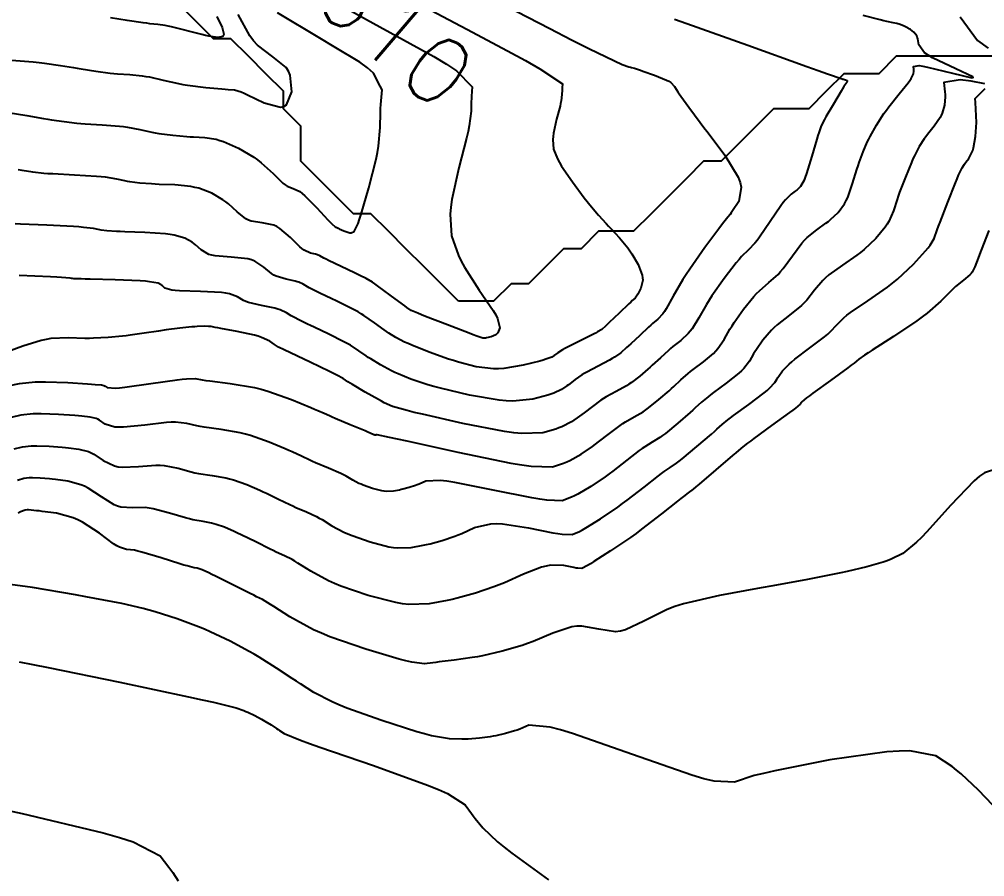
# Model space of a CAD drawing. Header units: metres. Extents: x 837117 to 838477, y 1189012 to 1191015.
# Drawn here: x 837605 to 837660.1, y 1189074.6 to 1189123.6 of the extents above; entities that cross this region are included whole.
import ezdxf

# ---------------------------------------------------------------- set-up
doc = ezdxf.new("R2010")
doc.units = ezdxf.units.M
doc.header["$LTSCALE"] = 0.3
doc.layers.add('COTAS 10', color=1, linetype='Continuous')
doc.layers.add('COTAS INT', color=252, linetype='Continuous')
doc.layers.add('DRENAJE', color=5, linetype='Continuous', lineweight=25)
doc.styles.get("Standard").update_dxf_attribs({"font": 'simplex.shx'})

msp = doc.modelspace()

# ---------------------------------------------------------------- linework, layer by layer
at = {"layer": 'COTAS 10'}
for points, elevation in [([(837620.884, 1189125.76), (837624.817, 1189123.552), (837628.653, 1189121.443), (837629.38, 1189120.995), (837629.962, 1189120.607), (837630.855, 1189119.698), (837630.813, 1189119.169), (837630.805, 1189119.019), (837630.799, 1189118.869), (837630.791, 1189118.318), (837630.685, 1189117.479), (837630.617, 1189117.148), (837630.532, 1189116.774), (837630.087, 1189115.066), (837629.687, 1189113.261), (837629.631, 1189112.826), (837629.599, 1189112.419), (837629.679, 1189111.183), (837630.064, 1189110.069), (837630.224, 1189109.738), (837630.407, 1189109.399), (837631.259, 1189108.091), (837632.05, 1189106.927), (837632.194, 1189106.677), (837632.305, 1189106.458), (837632.436, 1189105.928), (837632.308, 1189105.652), (837632.257, 1189105.593), (837632.199, 1189105.541), (837631.931, 1189105.416), (837631.667, 1189105.357), (837631.612, 1189105.346), (837631.564, 1189105.339), (837631.455, 1189105.335), (837631.11, 1189105.46), (837630.913, 1189105.535), (837630.673, 1189105.627), (837629.439, 1189106.102), (837628.196, 1189106.586), (837627.95, 1189106.684), (837627.747, 1189106.766), (837627.369, 1189106.928), (837627.124, 1189107.099), (837627.006, 1189107.186), (837626.865, 1189107.29), (837626.172, 1189107.807), (837625.452, 1189108.334), (837625.294, 1189108.445), (837625.154, 1189108.54), (837624.799, 1189108.754), (837624.435, 1189108.928), (837624.29, 1189108.997), (837624.127, 1189109.076), (837623.375, 1189109.435), (837622.654, 1189109.785), (837622.509, 1189109.857), (837622.387, 1189109.918), (837622.147, 1189110.051), (837622.014, 1189110.112), (837621.961, 1189110.129), (837621.901, 1189110.145), (837621.626, 1189110.204), (837621.253, 1189110.377), (837621.132, 1189110.465), (837621.003, 1189110.57), (837620.472, 1189111.098), (837619.872, 1189111.616), (837619.699, 1189111.716), (837619.524, 1189111.796), (837618.868, 1189111.929), (837618.237, 1189112.032), (837618.078, 1189112.093), (837617.926, 1189112.169), (837617.43, 1189112.562), (837616.933, 1189113.021), (837616.779, 1189113.138), (837616.619, 1189113.251), (837615.982, 1189113.622), (837615.245, 1189113.904), (837615.021, 1189113.96), (837614.788, 1189114.006), (837613.875, 1189114.095), (837612.98, 1189114.128), (837612.758, 1189114.14), (837612.547, 1189114.152), (837611.879, 1189114.205), (837611.314, 1189114.275), (837611.168, 1189114.299), (837611.027, 1189114.324), (837610.557, 1189114.431), (837609.921, 1189114.538), (837609.675, 1189114.564), (837609.399, 1189114.588), (837608.152, 1189114.661), (837606.907, 1189114.723), (837606.633, 1189114.741), (837606.389, 1189114.758), (837605.762, 1189114.823), (837605.156, 1189114.92), (837604.925, 1189114.959)], 1610), ([(837658.708, 1189123.706), (837659.702, 1189122.343), (837660.304, 1189121.911)], 1620), ([(837660.115, 1189119.868), (837659.335, 1189120.017), (837658.713, 1189120.107), (837657.779, 1189119.941), (837657.843, 1189119.41), (837657.85, 1189119.269), (837657.852, 1189119.132), (837657.822, 1189118.661), (837657.693, 1189118.202), (837657.633, 1189118.072), (837657.562, 1189117.941), (837657.22, 1189117.458), (837656.841, 1189116.98), (837656.747, 1189116.852), (837656.658, 1189116.726), (837656.376, 1189116.287), (837656.102, 1189115.761), (837656.018, 1189115.58), (837655.93, 1189115.384), (837655.585, 1189114.547), (837655.255, 1189113.68), (837655.178, 1189113.464), (837655.107, 1189113.26), (837654.901, 1189112.61), (837654.646, 1189112.016), (837654.543, 1189111.847), (837654.428, 1189111.676), (837653.896, 1189111.042), (837653.226, 1189110.413), (837653.023, 1189110.245), (837652.812, 1189110.08), (837651.987, 1189109.509), (837651.211, 1189108.954), (837651.032, 1189108.799), (837650.868, 1189108.644), (837650.402, 1189108.08), (837649.958, 1189107.517), (837649.807, 1189107.362), (837649.645, 1189107.208), (837648.96, 1189106.656), (837648.265, 1189106.103), (837648.097, 1189105.949), (837647.939, 1189105.794), (837647.455, 1189105.231), (837647.083, 1189104.703), (837646.995, 1189104.57), (837646.915, 1189104.444), (837646.68, 1189104.037), (837646.36, 1189103.619), (837646.226, 1189103.486), (837646.072, 1189103.346), (837645.352, 1189102.777), (837644.621, 1189102.233), (837644.46, 1189102.109), (837644.317, 1189101.996), (837643.951, 1189101.685), (837643.592, 1189101.359), (837643.454, 1189101.237), (837643.299, 1189101.102), (837642.598, 1189100.497), (837641.88, 1189099.907), (837641.714, 1189099.78), (837641.562, 1189099.669), (837641.133, 1189099.4), (837640.707, 1189099.141), (837640.558, 1189099.037), (837640.394, 1189098.918), (837639.687, 1189098.371), (837638.887, 1189097.752), (837638.664, 1189097.588), (837638.44, 1189097.428), (837637.629, 1189096.878), (837636.883, 1189096.432), (837636.701, 1189096.337), (837636.529, 1189096.254), (837635.999, 1189096.06), (837635.113, 1189096.085), (837634.717, 1189096.14), (837634.256, 1189096.216), (837632.047, 1189096.667), (837629.854, 1189097.103), (837629.403, 1189097.171), (837629.019, 1189097.215), (837628.197, 1189097.182), (837627.821, 1189097.013), (837627.718, 1189096.972), (837627.617, 1189096.933), (837627.254, 1189096.811), (837626.898, 1189096.714), (837626.8, 1189096.69), (837626.703, 1189096.669), (837626.352, 1189096.602), (837625.957, 1189096.593), (837625.831, 1189096.607), (837625.698, 1189096.628), (837625.158, 1189096.764), (837624.63, 1189096.948), (837624.505, 1189097), (837624.388, 1189097.051), (837624.043, 1189097.239), (837623.654, 1189097.458), (837623.51, 1189097.529), (837623.349, 1189097.605), (837622.639, 1189097.917), (837621.908, 1189098.231), (837621.735, 1189098.308), (837621.574, 1189098.38), (837621.1, 1189098.605), (837620.58, 1189098.847), (837620.39, 1189098.931), (837620.18, 1189099.022), (837619.258, 1189099.409), (837618.198, 1189099.783), (837617.901, 1189099.866), (837617.603, 1189099.939), (837616.518, 1189100.126), (837615.551, 1189100.257), (837615.328, 1189100.295), (837615.125, 1189100.333), (837614.551, 1189100.475), (837613.912, 1189100.548), (837613.667, 1189100.544), (837613.392, 1189100.528), (837612.156, 1189100.38), (837610.942, 1189100.257), (837610.682, 1189100.256), (837610.454, 1189100.269), (837609.906, 1189100.44), (837609.572, 1189100.663), (837609.479, 1189100.709), (837609.385, 1189100.749), (837609.047, 1189100.839), (837608.563, 1189100.891), (837608.377, 1189100.907), (837608.169, 1189100.924), (837607.233, 1189100.99), (837606.245, 1189101.026), (837606.006, 1189101.024), (837605.781, 1189101.016), (837605.09, 1189100.943), (837604.53, 1189100.82)], 1620), ([(837604.984, 1189086.861), (837605.763, 1189086.707), (837606.647, 1189086.529), (837610.726, 1189085.691), (837614.648, 1189084.863), (837615.434, 1189084.692), (837616.09, 1189084.547), (837617.378, 1189084.232), (837617.808, 1189084.071), (837617.924, 1189084.024), (837618.039, 1189083.974), (837618.44, 1189083.784), (837618.821, 1189083.579), (837618.922, 1189083.521), (837619.022, 1189083.463), (837619.367, 1189083.247), (837619.685, 1189083.037), (837619.767, 1189082.983), (837619.847, 1189082.931), (837620.117, 1189082.754), (837621.054, 1189082.373), (837621.556, 1189082.192), (837622.162, 1189081.977), (837625.224, 1189080.928), (837628.304, 1189079.817), (837628.921, 1189079.563), (837629.435, 1189079.332), (837630.443, 1189078.694), (837630.805, 1189078.195), (837630.912, 1189078.052), (837631.023, 1189077.907), (837631.451, 1189077.366), (837632.3, 1189076.575), (837632.677, 1189076.271), (837633.115, 1189075.931), (837635.206, 1189074.4)], 1630)]:
    msp.add_lwpolyline(points, dxfattribs=dict(at, elevation=elevation))
at = {"layer": 'COTAS INT'}
for points, elevation in [([(837629.004, 1189126.291), (837635.289, 1189123.029), (837636.527, 1189122.394), (837637.548, 1189121.875), (837639.421, 1189120.968), (837639.803, 1189120.846), (837639.883, 1189120.821), (837639.952, 1189120.8), (837640.111, 1189120.759), (837640.341, 1189120.689), (837640.456, 1189120.651), (837640.592, 1189120.603), (837641.267, 1189120.363), (837641.94, 1189120.086), (837642.076, 1189120.016), (837642.189, 1189119.949), (837642.412, 1189119.728), (837642.584, 1189119.421), (837642.664, 1189119.3), (837642.759, 1189119.162), (837643.22, 1189118.533), (837643.871, 1189117.667), (837644.086, 1189117.381), (837644.316, 1189117.074), (837645.272, 1189115.797), (837646.035, 1189114.534), (837646.144, 1189114.236), (837646.208, 1189113.961), (837646.071, 1189113.153), (837645.715, 1189112.613), (837645.642, 1189112.506), (837645.58, 1189112.418), (837645.448, 1189112.254), (837645.211, 1189111.962), (837645.082, 1189111.792), (837644.927, 1189111.585), (837644.137, 1189110.517), (837643.272, 1189109.289), (837643.069, 1189108.982), (837642.881, 1189108.687), (837642.335, 1189107.741), (837641.93, 1189107.018), (837641.832, 1189106.864), (837641.74, 1189106.732), (837641.458, 1189106.422), (837641.151, 1189106.173), (837641.043, 1189106.079), (837640.925, 1189105.973), (837640.417, 1189105.501), (837639.905, 1189105.017), (837639.783, 1189104.905), (837639.671, 1189104.802), (837639.342, 1189104.51), (837638.98, 1189104.253), (837638.848, 1189104.173), (837638.701, 1189104.088), (837638.053, 1189103.749), (837637.399, 1189103.409), (837637.249, 1189103.323), (837637.112, 1189103.241), (837636.726, 1189102.976), (837636.426, 1189102.744), (837636.343, 1189102.683), (837636.259, 1189102.623), (837635.954, 1189102.417), (837635.518, 1189102.211), (837635.351, 1189102.151), (837635.165, 1189102.09), (837634.323, 1189101.861), (837633.176, 1189101.751), (837632.795, 1189101.766), (837632.388, 1189101.801), (837630.693, 1189102.09), (837629.041, 1189102.483), (837628.661, 1189102.583), (837628.315, 1189102.679), (837627.343, 1189102.995), (837626.62, 1189103.299), (837626.431, 1189103.387), (837626.245, 1189103.478), (837625.614, 1189103.821), (837625.059, 1189104.161), (837624.921, 1189104.249), (837624.791, 1189104.335), (837624.379, 1189104.625), (837623.895, 1189104.937), (837623.719, 1189105.036), (837623.525, 1189105.141), (837622.671, 1189105.568), (837621.822, 1189105.973), (837621.63, 1189106.064), (837621.458, 1189106.147), (837620.992, 1189106.37), (837620.67, 1189106.535), (837620.588, 1189106.581), (837620.51, 1189106.628), (837620.253, 1189106.796), (837619.892, 1189106.964), (837619.748, 1189107.01), (837619.584, 1189107.055), (837618.831, 1189107.216), (837618.085, 1189107.387), (837617.926, 1189107.439), (837617.786, 1189107.492), (837617.453, 1189107.702), (837617.005, 1189107.884), (837616.794, 1189107.92), (837616.545, 1189107.951), (837615.332, 1189108.01), (837614.134, 1189108.052), (837613.895, 1189108.071), (837613.697, 1189108.093), (837613.313, 1189108.202), (837613.179, 1189108.326), (837613.138, 1189108.357), (837613.095, 1189108.387), (837612.924, 1189108.487), (837612.435, 1189108.571), (837612.192, 1189108.591), (837611.902, 1189108.61), (837610.464, 1189108.667), (837609.043, 1189108.708), (837608.763, 1189108.717), (837608.533, 1189108.724), (837608.115, 1189108.742), (837608.023, 1189108.753), (837607.977, 1189108.761), (837607.901, 1189108.778), (837607.412, 1189108.812), (837607.128, 1189108.827), (837606.781, 1189108.844), (837604.99, 1189108.923)], 1614), ([(837627.487, 1189124.62), (837630.548, 1189122.997), (837632.868, 1189121.766), (837633.892, 1189121.202), (837634.715, 1189120.736), (837636.007, 1189119.868), (837635.989, 1189119.637), (837635.985, 1189119.572), (837635.983, 1189119.506), (837635.979, 1189119.265), (837635.933, 1189118.899), (837635.903, 1189118.755), (837635.866, 1189118.591), (837635.672, 1189117.846), (837635.497, 1189117.057), (837635.473, 1189116.867), (837635.459, 1189116.69), (837635.494, 1189116.15), (837635.721, 1189115.583), (837635.828, 1189115.388), (837635.954, 1189115.176), (837636.57, 1189114.273), (837637.249, 1189113.368), (837637.415, 1189113.154), (837637.573, 1189112.956), (837638.062, 1189112.376), (837638.507, 1189111.885), (837638.636, 1189111.745), (837638.768, 1189111.602), (837639.265, 1189111.067), (837639.742, 1189110.5), (837639.861, 1189110.336), (837639.974, 1189110.169), (837640.338, 1189109.544), (837640.559, 1189108.946), (837640.583, 1189108.797), (837640.59, 1189108.654), (837640.483, 1189108.198), (837640.304, 1189107.863), (837640.266, 1189107.796), (837640.234, 1189107.741), (837640.16, 1189107.637), (837639.994, 1189107.487), (837639.904, 1189107.402), (837639.794, 1189107.299), (837639.24, 1189106.772), (837638.675, 1189106.237), (837638.56, 1189106.128), (837638.462, 1189106.036), (837638.257, 1189105.848), (837638.014, 1189105.702), (837637.892, 1189105.637), (837637.747, 1189105.561), (837637.026, 1189105.199), (837636.297, 1189104.831), (837636.146, 1189104.752), (837636.018, 1189104.682), (837635.74, 1189104.512), (837635.606, 1189104.409), (837635.569, 1189104.381), (837635.532, 1189104.355), (837635.396, 1189104.263), (837635.064, 1189104.138), (837634.902, 1189104.09), (837634.71, 1189104.036), (837633.765, 1189103.794), (837632.657, 1189103.612), (837632.363, 1189103.595), (837632.074, 1189103.594), (837631.074, 1189103.712), (837630.076, 1189103.972), (837629.787, 1189104.059), (837629.494, 1189104.153), (837628.391, 1189104.548), (837627.408, 1189104.943), (837627.191, 1189105.036), (837626.996, 1189105.122), (837626.492, 1189105.375), (837626.092, 1189105.63), (837625.964, 1189105.717), (837625.828, 1189105.812), (837625.276, 1189106.216), (837624.674, 1189106.636), (837624.507, 1189106.741), (837624.339, 1189106.841), (837623.735, 1189107.161), (837623.128, 1189107.451), (837622.792, 1189107.611), (837622.183, 1189107.903), (837621.662, 1189108.16), (837621.549, 1189108.219), (837621.449, 1189108.273), (837621.2, 1189108.424), (837620.953, 1189108.538), (837620.854, 1189108.569), (837620.743, 1189108.6), (837620.229, 1189108.71), (837619.669, 1189108.882), (837619.529, 1189108.952), (837619.395, 1189109.031), (837618.962, 1189109.4), (837618.438, 1189109.75), (837618.247, 1189109.818), (837618.035, 1189109.873), (837617.1, 1189109.97), (837616.186, 1189110.042), (837615.987, 1189110.082), (837615.811, 1189110.131), (837615.371, 1189110.382), (837615.056, 1189110.673), (837614.959, 1189110.747), (837614.857, 1189110.819), (837614.453, 1189111.055), (837613.84, 1189111.237), (837613.606, 1189111.275), (837613.345, 1189111.308), (837612.17, 1189111.381), (837611.011, 1189111.418), (837610.76, 1189111.428), (837610.54, 1189111.438), (837609.997, 1189111.473), (837609.669, 1189111.514), (837609.584, 1189111.528), (837609.502, 1189111.543), (837609.229, 1189111.604), (837608.666, 1189111.675), (837608.402, 1189111.695), (837608.09, 1189111.716), (837606.571, 1189111.792), (837605.061, 1189111.861), (837604.754, 1189111.877)], 1612), ([(837604.31, 1189121.25), (837605.782, 1189121.122), (837606.125, 1189121.087), (837606.439, 1189121.052), (837607.343, 1189120.926), (837608.089, 1189120.801), (837608.305, 1189120.765), (837608.526, 1189120.73), (837609.355, 1189120.601), (837610.176, 1189120.491), (837610.391, 1189120.467), (837610.601, 1189120.447), (837611.314, 1189120.398), (837612.018, 1189120.332), (837612.222, 1189120.301), (837612.43, 1189120.264), (837613.213, 1189120.084), (837614.078, 1189119.888), (837614.337, 1189119.841), (837614.605, 1189119.798), (837615.643, 1189119.668), (837616.56, 1189119.58), (837616.752, 1189119.563), (837616.917, 1189119.549), (837617.287, 1189119.523), (837617.664, 1189119.407), (837617.833, 1189119.336), (837618.03, 1189119.248), (837618.977, 1189118.789), (837619.906, 1189118.54), (837620.093, 1189118.584), (837620.249, 1189118.677), (837620.558, 1189119.42), (837620.458, 1189120.372), (837620.357, 1189120.597), (837620.223, 1189120.805), (837619.475, 1189121.414), (837618.589, 1189122.088), (837618.369, 1189122.337), (837618.16, 1189122.612), (837617.494, 1189123.83)], 1606), ([(837642.401, 1189123.57), (837643.105, 1189123.327), (837646.581, 1189122.091), (837649.968, 1189120.872), (837650.615, 1189120.639), (837651.138, 1189120.451), (837651.977, 1189120.153), (837652.018, 1189120.145), (837652.036, 1189120.141), (837652.058, 1189120.136), (837652.164, 1189120.108), (837652.253, 1189120.064), (837652.264, 1189120.048), (837652.268, 1189120.031), (837652.236, 1189119.956), (837652.077, 1189119.714), (837652.002, 1189119.592), (837651.913, 1189119.446), (837651.481, 1189118.719), (837651.053, 1189117.982), (837650.966, 1189117.83), (837650.894, 1189117.7), (837650.75, 1189117.419), (837650.641, 1189117.08), (837650.591, 1189116.913), (837650.532, 1189116.715), (837650.249, 1189115.739), (837649.942, 1189114.754), (837649.869, 1189114.55), (837649.801, 1189114.377), (837649.596, 1189114.001), (837649.409, 1189113.826), (837649.353, 1189113.779), (837649.294, 1189113.734), (837649.065, 1189113.575), (837648.734, 1189113.243), (837648.612, 1189113.088), (837648.476, 1189112.905), (837647.874, 1189112.018), (837647.263, 1189111.12), (837647.121, 1189110.931), (837646.99, 1189110.767), (837646.619, 1189110.388), (837646.229, 1189110.009), (837646.087, 1189109.845), (837645.931, 1189109.655), (837645.243, 1189108.755), (837644.542, 1189107.761), (837644.378, 1189107.511), (837644.226, 1189107.273), (837643.783, 1189106.506), (837643.406, 1189105.885), (837643.296, 1189105.738), (837643.184, 1189105.603), (837642.756, 1189105.207), (837642.307, 1189104.86), (837642.182, 1189104.756), (837642.056, 1189104.648), (837641.595, 1189104.229), (837641.134, 1189103.798), (837641.007, 1189103.683), (837640.881, 1189103.569), (837640.428, 1189103.173), (837639.947, 1189102.804), (837639.803, 1189102.708), (837639.655, 1189102.615), (837639.08, 1189102.3), (837638.502, 1189101.986), (837638.352, 1189101.894), (837638.206, 1189101.8), (837637.713, 1189101.441), (837637.246, 1189101.08), (837637.116, 1189100.985), (837636.986, 1189100.892), (837636.513, 1189100.571), (837635.973, 1189100.285), (837635.801, 1189100.213), (837635.619, 1189100.145), (837634.882, 1189099.927), (837633.694, 1189099.891), (837633.228, 1189099.937), (837632.703, 1189100.008), (837630.313, 1189100.468), (837628.007, 1189100.994), (837627.535, 1189101.107), (837627.136, 1189101.205), (837626.296, 1189101.441), (837625.832, 1189101.655), (837625.671, 1189101.739), (837625.494, 1189101.834), (837624.737, 1189102.267), (837624.026, 1189102.691), (837623.879, 1189102.781), (837623.754, 1189102.858), (837623.483, 1189103.035), (837623.116, 1189103.238), (837622.931, 1189103.332), (837622.71, 1189103.442), (837621.607, 1189103.975), (837620.123, 1189104.683), (837619.8, 1189104.837), (837619.678, 1189104.91), (837619.628, 1189104.943), (837619.571, 1189104.982), (837619.307, 1189105.169), (837618.831, 1189105.39), (837618.641, 1189105.45), (837618.425, 1189105.51), (837617.434, 1189105.722), (837616.501, 1189105.892), (837616.322, 1189105.926), (837616.178, 1189105.953), (837615.943, 1189106.003), (837615.876, 1189106.013), (837615.837, 1189106.016), (837615.79, 1189106.018), (837615.546, 1189106.023), (837615.151, 1189106.009), (837615.008, 1189105.998), (837614.851, 1189105.985), (837614.162, 1189105.912), (837613.374, 1189105.813), (837612.934, 1189105.751), (837612.132, 1189105.627), (837611.327, 1189105.508), (837611.104, 1189105.48), (837610.881, 1189105.455), (837610.077, 1189105.378), (837609.239, 1189105.337), (837608.994, 1189105.333), (837608.745, 1189105.333), (837607.8, 1189105.359), (837606.803, 1189105.317), (837606.521, 1189105.273), (837606.237, 1189105.215), (837605.187, 1189104.891), (837604.323, 1189104.555)], 1616), ([(837604.352, 1189102.622), (837605.008, 1189102.751), (837605.894, 1189102.845), (837606.183, 1189102.855), (837606.49, 1189102.858), (837607.756, 1189102.812), (837608.897, 1189102.735), (837609.126, 1189102.719), (837609.317, 1189102.705), (837609.693, 1189102.672), (837609.822, 1189102.638), (837609.857, 1189102.623), (837609.893, 1189102.605), (837610.02, 1189102.521), (837610.478, 1189102.494), (837610.722, 1189102.513), (837611.017, 1189102.543), (837612.505, 1189102.747), (837614, 1189102.961), (837614.3, 1189102.997), (837614.549, 1189103.023), (837615.038, 1189103.035), (837615.443, 1189102.96), (837615.641, 1189102.932), (837615.876, 1189102.9), (837617.031, 1189102.759), (837618.418, 1189102.519), (837618.799, 1189102.425), (837619.177, 1189102.32), (837620.532, 1189101.842), (837621.637, 1189101.385), (837621.858, 1189101.292), (837622.043, 1189101.214), (837622.404, 1189101.057), (837622.706, 1189100.922), (837622.854, 1189100.858), (837623.029, 1189100.783), (837623.893, 1189100.417), (837624.736, 1189100.062), (837624.898, 1189099.993), (837625.029, 1189099.938), (837625.242, 1189099.846), (837625.255, 1189099.839), (837625.285, 1189099.827), (837625.306, 1189099.822), (837625.311, 1189099.821), (837625.331, 1189099.821), (837625.344, 1189099.824), (837625.352, 1189099.826), (837625.366, 1189099.829), (837625.379, 1189099.834), (837625.383, 1189099.835), (837625.387, 1189099.837), (837625.402, 1189099.844), (837626.12, 1189099.692), (837626.568, 1189099.593), (837627.123, 1189099.471), (837630.028, 1189098.825), (837633.053, 1189098.207), (837633.684, 1189098.103), (837634.227, 1189098.027), (837635.44, 1189097.994), (837636.074, 1189098.2), (837636.251, 1189098.275), (837636.428, 1189098.358), (837637.071, 1189098.724), (837637.713, 1189099.16), (837637.89, 1189099.287), (837638.067, 1189099.416), (837638.7, 1189099.906), (837639.3, 1189100.359), (837639.455, 1189100.466), (837639.605, 1189100.564), (837640.106, 1189100.85), (837640.608, 1189101.142), (837640.758, 1189101.244), (837640.913, 1189101.356), (837641.513, 1189101.835), (837642.09, 1189102.335), (837642.231, 1189102.46), (837642.363, 1189102.579), (837642.773, 1189102.957), (837643.186, 1189103.322), (837643.321, 1189103.432), (837643.464, 1189103.546), (837644.054, 1189103.992), (837644.628, 1189104.475), (837644.761, 1189104.612), (837644.883, 1189104.752), (837645.231, 1189105.271), (837645.57, 1189105.858), (837645.687, 1189106.041), (837645.813, 1189106.232), (837646.349, 1189106.993), (837646.935, 1189107.724), (837647.092, 1189107.897), (837647.247, 1189108.056), (837647.79, 1189108.522), (837648.318, 1189108.988), (837648.464, 1189109.147), (837648.61, 1189109.319), (837649.138, 1189110.049), (837649.672, 1189110.774), (837649.822, 1189110.943), (837649.973, 1189111.098), (837650.526, 1189111.542), (837651.053, 1189111.907), (837651.188, 1189112.012), (837651.318, 1189112.119), (837651.746, 1189112.521), (837652.114, 1189113.027), (837652.206, 1189113.199), (837652.294, 1189113.385), (837652.575, 1189114.174), (837652.82, 1189114.987), (837652.885, 1189115.189), (837652.948, 1189115.38), (837653.167, 1189115.983), (837653.412, 1189116.542), (837653.492, 1189116.705), (837653.577, 1189116.871), (837653.929, 1189117.503), (837654.362, 1189118.177), (837654.499, 1189118.371), (837654.643, 1189118.567), (837655.226, 1189119.301), (837655.737, 1189119.936), (837655.836, 1189120.07), (837655.917, 1189120.185), (837656.056, 1189120.452), (837656.066, 1189120.605), (837656.065, 1189120.65), (837656.063, 1189120.696), (837656.042, 1189120.87), (837656.366, 1189120.919), (837656.581, 1189120.886), (837656.85, 1189120.833), (837658.276, 1189120.476), (837659.388, 1189120.217), (837659.46, 1189120.227), (837659.429, 1189120.271), (837658.463, 1189120.724), (837657.143, 1189121.35), (837656.89, 1189121.504), (837656.684, 1189121.648), (837656.346, 1189122.099), (837656.291, 1189122.45), (837656.264, 1189122.531), (837656.232, 1189122.606), (837656.076, 1189122.819), (837655.87, 1189122.977), (837655.807, 1189123.017), (837655.741, 1189123.055), (837655.483, 1189123.179), (837655.225, 1189123.274), (837655.16, 1189123.294), (837655.098, 1189123.311), (837654.896, 1189123.349), (837654.52, 1189123.427), (837654.347, 1189123.469), (837654.145, 1189123.52), (837653.169, 1189123.777)], 1618), ([(837604.361, 1189118.226), (837605.425, 1189118.064), (837606.378, 1189117.902), (837606.615, 1189117.862), (837606.841, 1189117.825), (837607.558, 1189117.712), (837608.282, 1189117.625), (837608.512, 1189117.604), (837608.754, 1189117.585), (837609.733, 1189117.529), (837610.709, 1189117.46), (837610.949, 1189117.432), (837611.175, 1189117.401), (837611.885, 1189117.257), (837612.553, 1189117.106), (837612.753, 1189117.07), (837612.959, 1189117.036), (837613.761, 1189116.936), (837614.554, 1189116.866), (837614.755, 1189116.851), (837614.948, 1189116.839), (837615.581, 1189116.809), (837616.231, 1189116.704), (837616.435, 1189116.644), (837616.649, 1189116.57), (837617.512, 1189116.19), (837618.381, 1189115.682), (837618.6, 1189115.528), (837618.809, 1189115.369), (837619.488, 1189114.742), (837620.04, 1189114.207), (837620.17, 1189114.105), (837620.289, 1189114.022), (837620.636, 1189113.889), (837621.013, 1189113.719), (837621.152, 1189113.613), (837621.305, 1189113.482), (837621.981, 1189112.796), (837622.611, 1189112.11), (837622.735, 1189111.978), (837622.837, 1189111.871), (837623.023, 1189111.698), (837623.06, 1189111.691), (837623.068, 1189111.688), (837623.076, 1189111.686), (837623.093, 1189111.678), (837623.166, 1189111.641), (837623.207, 1189111.621), (837623.258, 1189111.596), (837623.519, 1189111.47), (837623.807, 1189111.371), (837623.875, 1189111.363), (837623.938, 1189111.363), (837624.12, 1189111.435), (837624.339, 1189111.895), (837624.425, 1189112.139), (837624.521, 1189112.435), (837624.959, 1189113.926), (837625.367, 1189115.564), (837625.444, 1189115.952), (837625.507, 1189116.311), (837625.602, 1189117.37), (837625.615, 1189118.232), (837625.625, 1189118.467), (837625.637, 1189118.7), (837625.703, 1189119.528), (837625.594, 1189119.739), (837625.209, 1189120.478), (837624.867, 1189120.788), (837624.437, 1189121.119), (837622.967, 1189121.995), (837622.146, 1189122.483), (837619.737, 1189123.924)], 1608), ([(837616.276, 1189123.722), (837616.577, 1189123.098), (837616.667, 1189122.708), (837616.649, 1189122.637), (837616.613, 1189122.582), (837616.328, 1189122.518), (837615.807, 1189122.602), (837615.622, 1189122.642), (837615.419, 1189122.687), (837613.685, 1189123.127), (837613.496, 1189123.169), (837613.328, 1189123.204), (837612.895, 1189123.267), (837612.447, 1189123.309), (837612.27, 1189123.331), (837612.069, 1189123.357), (837611.151, 1189123.49), (837610.211, 1189123.635)], 1604), ([(837604.707, 1189099.018), (837605.172, 1189099.134), (837605.668, 1189099.187), (837605.829, 1189099.192), (837606.001, 1189099.194), (837606.709, 1189099.168), (837607.441, 1189099.112), (837607.628, 1189099.095), (837607.808, 1189099.077), (837608.402, 1189099.006), (837608.949, 1189098.861), (837609.1, 1189098.796), (837609.251, 1189098.72), (837609.792, 1189098.36), (837610.43, 1189098.045), (837610.641, 1189097.999), (837610.867, 1189097.97), (837611.807, 1189098.014), (837612.784, 1189098.095), (837613.034, 1189098.09), (837613.274, 1189098.074), (837614.064, 1189097.914), (837614.806, 1189097.706), (837615.015, 1189097.658), (837615.227, 1189097.615), (837616.005, 1189097.494), (837616.789, 1189097.358), (837617.004, 1189097.306), (837617.218, 1189097.246), (837617.983, 1189096.976), (837618.724, 1189096.659), (837618.922, 1189096.57), (837619.117, 1189096.481), (837619.797, 1189096.153), (837620.443, 1189095.839), (837620.616, 1189095.758), (837620.787, 1189095.679), (837621.385, 1189095.417), (837621.963, 1189095.148), (837622.121, 1189095.064), (837622.279, 1189094.977), (837622.845, 1189094.632), (837623.522, 1189094.264), (837623.75, 1189094.163), (837623.996, 1189094.062), (837625.031, 1189093.701), (837626.091, 1189093.433), (837626.352, 1189093.392), (837626.599, 1189093.364), (837627.374, 1189093.383), (837628.061, 1189093.513), (837628.252, 1189093.556), (837628.445, 1189093.602), (837629.143, 1189093.792), (837629.854, 1189094.032), (837630.054, 1189094.109), (837630.255, 1189094.19), (837630.993, 1189094.521), (837631.919, 1189094.739), (837632.238, 1189094.749), (837632.585, 1189094.736), (837634.067, 1189094.509), (837635.459, 1189094.225), (837635.749, 1189094.177), (837635.999, 1189094.142), (837636.558, 1189094.127), (837636.984, 1189094.309), (837637.15, 1189094.398), (837637.337, 1189094.505), (837638.187, 1189095.032), (837639.168, 1189095.697), (837639.438, 1189095.89), (837639.707, 1189096.088), (837640.674, 1189096.835), (837641.488, 1189097.477), (837641.66, 1189097.608), (837641.81, 1189097.719), (837642.16, 1189097.95), (837642.516, 1189098.196), (837642.669, 1189098.316), (837642.846, 1189098.458), (837643.683, 1189099.16), (837644.508, 1189099.868), (837644.678, 1189100.015), (837644.822, 1189100.14), (837645.129, 1189100.413), (837645.447, 1189100.671), (837645.599, 1189100.786), (837645.777, 1189100.92), (837646.65, 1189101.562), (837647.516, 1189102.218), (837647.69, 1189102.361), (837647.836, 1189102.487), (837648.128, 1189102.802), (837648.259, 1189103.029), (837648.304, 1189103.1), (837648.353, 1189103.174), (837648.561, 1189103.469), (837648.943, 1189103.864), (837649.102, 1189104.001), (837649.283, 1189104.15), (837650.131, 1189104.79), (837650.972, 1189105.429), (837651.151, 1189105.578), (837651.305, 1189105.716), (837651.665, 1189106.111), (837652.063, 1189106.513), (837652.242, 1189106.654), (837652.45, 1189106.809), (837653.448, 1189107.476), (837654.571, 1189108.254), (837654.858, 1189108.478), (837655.134, 1189108.706), (837656.046, 1189109.563), (837656.741, 1189110.326), (837656.881, 1189110.496), (837656.997, 1189110.648), (837657.227, 1189111.045), (837657.395, 1189111.532), (837657.472, 1189111.74), (837657.563, 1189111.98), (837658.002, 1189113.111), (837658.448, 1189114.225), (837658.544, 1189114.455), (837658.626, 1189114.651), (837658.823, 1189115.072), (837658.954, 1189115.275), (837658.995, 1189115.334), (837659.039, 1189115.393), (837659.215, 1189115.615), (837659.388, 1189115.945), (837659.429, 1189116.074), (837659.469, 1189116.218), (837659.587, 1189116.87), (837659.638, 1189117.659), (837659.582, 1189118.809), (837659.57, 1189119.043), (837660.137, 1189119.611)], 1622), ([(837660.359, 1189111.488), (837659.917, 1189110.364), (837659.824, 1189110.124), (837659.744, 1189109.914), (837659.56, 1189109.416), (837659.399, 1189109.119), (837659.332, 1189109.036), (837659.257, 1189108.954), (837658.906, 1189108.656), (837658.456, 1189108.292), (837658.318, 1189108.168), (837658.175, 1189108.034), (837657.607, 1189107.467), (837656.824, 1189106.772), (837656.545, 1189106.557), (837656.239, 1189106.333), (837654.909, 1189105.443), (837653.688, 1189104.664), (837653.452, 1189104.51), (837653.259, 1189104.382), (837652.929, 1189104.142), (837652.653, 1189103.914), (837652.494, 1189103.794), (837652.3, 1189103.65), (837651.301, 1189102.924), (837650.301, 1189102.198), (837650.107, 1189102.053), (837649.947, 1189101.934), (837649.667, 1189101.707), (837649.623, 1189101.645), (837649.613, 1189101.63), (837649.604, 1189101.615), (837649.576, 1189101.567), (837649.313, 1189101.354), (837649.155, 1189101.235), (837648.96, 1189101.089), (837647.948, 1189100.347), (837646.934, 1189099.606), (837646.738, 1189099.462), (837646.578, 1189099.345), (837646.307, 1189099.142), (837646.051, 1189098.92), (837645.901, 1189098.792), (837645.717, 1189098.634), (837644.768, 1189097.822), (837643.812, 1189097.009), (837643.624, 1189096.852), (837643.47, 1189096.723), (837643.187, 1189096.5), (837642.913, 1189096.297), (837642.763, 1189096.179), (837642.582, 1189096.036), (837641.661, 1189095.3), (837640.527, 1189094.424), (837640.211, 1189094.192), (837639.895, 1189093.965), (837638.745, 1189093.186), (837637.792, 1189092.578), (837637.6, 1189092.46), (837637.439, 1189092.363), (837637.116, 1189092.193), (837636.885, 1189092.199), (837636.782, 1189092.214), (837636.662, 1189092.234), (837636.086, 1189092.351), (837635.316, 1189092.369), (837635.073, 1189092.326), (837634.818, 1189092.263), (837633.788, 1189091.86), (837632.689, 1189091.366), (837632.389, 1189091.245), (837632.091, 1189091.131), (837631.032, 1189090.774), (837629.991, 1189090.49), (837629.705, 1189090.422), (837629.419, 1189090.358), (837628.396, 1189090.164), (837627.241, 1189090.136), (837626.873, 1189090.177), (837626.484, 1189090.239), (837624.905, 1189090.637), (837623.361, 1189091.176), (837622.995, 1189091.326), (837622.655, 1189091.477), (837621.646, 1189092.025), (837620.905, 1189092.497), (837620.733, 1189092.6), (837620.576, 1189092.691), (837620.13, 1189092.917), (837619.666, 1189093.127), (837619.497, 1189093.208), (837619.311, 1189093.297), (837618.494, 1189093.701), (837617.654, 1189094.114), (837617.454, 1189094.209), (837617.267, 1189094.297), (837616.709, 1189094.543), (837616.238, 1189094.709), (837616.106, 1189094.746), (837615.974, 1189094.778), (837615.491, 1189094.862), (837614.902, 1189094.972), (837614.703, 1189095.021), (837614.487, 1189095.078), (837613.577, 1189095.354), (837612.636, 1189095.599), (837612.401, 1189095.637), (837612.176, 1189095.662), (837611.458, 1189095.647), (837610.791, 1189095.684), (837610.6, 1189095.742), (837610.406, 1189095.821), (837609.679, 1189096.279), (837608.93, 1189096.778), (837608.721, 1189096.882), (837608.513, 1189096.972), (837607.756, 1189097.172), (837607.054, 1189097.263), (837606.879, 1189097.283), (837606.713, 1189097.3), (837606.186, 1189097.346), (837605.757, 1189097.362), (837605.652, 1189097.361), (837605.554, 1189097.357), (837605.254, 1189097.325), (837604.884, 1189097.216)], 1624), ([(837660.869, 1189097.891), (837660.095, 1189097.658), (837659.815, 1189097.459), (837659.508, 1189097.202), (837658.163, 1189095.788), (837656.816, 1189094.276), (837656.508, 1189093.957), (837656.228, 1189093.682), (837655.448, 1189093.049), (837654.769, 1189092.717), (837654.553, 1189092.631), (837654.324, 1189092.549), (837653.392, 1189092.275), (837652.256, 1189092.011), (837651.899, 1189091.934), (837651.522, 1189091.856), (837650.004, 1189091.564), (837648.235, 1189091.239), (837647.144, 1189091.039), (837644.974, 1189090.641), (837642.913, 1189090.162), (837642.427, 1189090.009), (837641.977, 1189089.847), (837640.656, 1189089.187), (837639.602, 1189088.678), (837639.32, 1189088.611), (837639.043, 1189088.577), (837638.076, 1189088.72), (837637.103, 1189088.9), (837636.821, 1189088.889), (837636.534, 1189088.851), (837635.45, 1189088.496), (837634.327, 1189088.016), (837634.014, 1189087.899), (837633.7, 1189087.79), (837632.56, 1189087.456), (837631.445, 1189087.203), (837631.146, 1189087.146), (837630.853, 1189087.093), (837629.83, 1189086.948), (837628.965, 1189086.848), (837628.771, 1189086.824), (837628.596, 1189086.802), (837628.126, 1189086.736), (837627.405, 1189086.831), (837627.071, 1189086.91), (837626.679, 1189087.012), (837624.778, 1189087.574), (837622.727, 1189088.29), (837622.24, 1189088.489), (837621.788, 1189088.689), (837620.447, 1189089.418), (837619.53, 1189090.017), (837619.345, 1189090.136), (837619.189, 1189090.234), (837618.876, 1189090.417), (837618.545, 1189090.576), (837618.379, 1189090.658), (837618.18, 1189090.756), (837617.191, 1189091.25), (837616.192, 1189091.747), (837615.986, 1189091.849), (837615.811, 1189091.934), (837615.435, 1189092.11), (837615.258, 1189092.172), (837615.209, 1189092.186), (837615.159, 1189092.198), (837614.978, 1189092.229), (837614.578, 1189092.329), (837614.39, 1189092.384), (837614.168, 1189092.451), (837613.09, 1189092.793), (837611.998, 1189093.124), (837611.768, 1189093.184), (837611.568, 1189093.229), (837611.109, 1189093.28), (837610.716, 1189093.397), (837610.559, 1189093.485), (837610.381, 1189093.597), (837609.565, 1189094.199), (837608.609, 1189094.836), (837608.343, 1189094.969), (837608.077, 1189095.083), (837607.111, 1189095.339), (837606.299, 1189095.449), (837606.13, 1189095.471), (837605.985, 1189095.489), (837605.663, 1189095.524), (837605.512, 1189095.529), (837605.475, 1189095.529), (837605.441, 1189095.528), (837605.336, 1189095.517), (837605.062, 1189095.414), (837604.921, 1189095.355)], 1626), ([(837660.575, 1189078.671), (837659.763, 1189079.518), (837658.779, 1189080.451), (837658.513, 1189080.673), (837658.249, 1189080.879), (837657.318, 1189081.491), (837655.836, 1189081.764), (837655.225, 1189081.756), (837654.527, 1189081.711), (837651.281, 1189081.249), (837648.125, 1189080.629), (837647.484, 1189080.484), (837646.944, 1189080.352), (837645.833, 1189079.973), (837644.662, 1189080.035), (837644.085, 1189080.18), (837643.397, 1189080.38), (837639.997, 1189081.566), (837636.585, 1189082.763), (837635.889, 1189082.97), (837635.302, 1189083.124), (837634.081, 1189083.231), (837633.563, 1189083.01), (837633.419, 1189082.956), (837633.274, 1189082.906), (837632.749, 1189082.752), (837632.201, 1189082.632), (837632.042, 1189082.603), (837631.88, 1189082.576), (837631.271, 1189082.493), (837630.625, 1189082.444), (837630.44, 1189082.438), (837630.253, 1189082.435), (837629.555, 1189082.451), (837628.528, 1189082.634), (837628.133, 1189082.736), (837627.69, 1189082.861), (837625.691, 1189083.495), (837623.69, 1189084.215), (837623.246, 1189084.393), (837622.849, 1189084.562), (837621.814, 1189085.095), (837621.046, 1189085.598), (837620.817, 1189085.748), (837620.582, 1189085.903), (837619.676, 1189086.5), (837618.692, 1189087.116), (837618.408, 1189087.283), (837618.119, 1189087.448), (837617.033, 1189088.031), (837615.888, 1189088.575), (837615.561, 1189088.716), (837615.231, 1189088.852), (837614.003, 1189089.309), (837612.756, 1189089.703), (837612.412, 1189089.8), (837612.07, 1189089.892), (837610.84, 1189090.181), (837609.315, 1189090.476), (837608.786, 1189090.572), (837608.211, 1189090.674), (837605.749, 1189091.094), (837603.315, 1189091.415)], 1628), ([(837600.645, 1189079.153), (837605.165, 1189078.184), (837609.786, 1189077.087), (837610.716, 1189076.817), (837611.494, 1189076.563), (837613.039, 1189075.77), (837613.533, 1189075.129), (837613.648, 1189074.971), (837613.754, 1189074.821), (837614.056, 1189074.352)], 1632)]:
    msp.add_lwpolyline(points, dxfattribs=dict(at, elevation=elevation))
at = {"layer": 'DRENAJE'}
for points in [[(837619.075, 1189120.449, 0), (837618.076, 1189121.449, 0), (837617.076, 1189122.448, 0), (837616.076, 1189122.448, 0), (837615.077, 1189123.448, 0), (837614.077, 1189124.448, 0)], [(837672.057, 1189116.45, 0), (837671.058, 1189117.45, 0), (837670.058, 1189117.45, 0), (837669.058, 1189118.45, 0), (837666.059, 1189118.45, 0), (837665.06, 1189119.449, 0), (837664.06, 1189119.449, 0), (837663.06, 1189120.449, 0), (837662.061, 1189120.449, 0), (837661.061, 1189121.449, 0), (837655.063, 1189121.449, 0), (837654.063, 1189120.449, 0), (837652.064, 1189120.449, 0)], [(837630.071, 1189107.453, 0), (837629.072, 1189108.453, 0), (837628.072, 1189109.453, 0), (837627.072, 1189110.452, 0), (837626.073, 1189111.452, 0), (837625.073, 1189112.452, 0), (837624.073, 1189112.452, 0), (837623.074, 1189113.451, 0), (837622.074, 1189114.451, 0), (837621.075, 1189115.451, 0), (837621.075, 1189117.45, 0), (837620.075, 1189118.45, 0), (837620.075, 1189119.449, 0), (837619.075, 1189120.449, 0)], [(837652.064, 1189120.449, 0), (837651.064, 1189119.449, 0), (837650.065, 1189118.45, 0), (837648.065, 1189118.45, 0), (837647.066, 1189117.45, 0), (837646.066, 1189116.45, 0), (837645.066, 1189115.451, 0), (837644.067, 1189115.451, 0), (837643.067, 1189114.451, 0), (837641.068, 1189112.452, 0), (837640.068, 1189111.452, 0), (837638.069, 1189111.452, 0), (837637.069, 1189110.452, 0), (837636.069, 1189110.452, 0), (837635.07, 1189109.453, 0), (837634.07, 1189108.453, 0), (837633.07, 1189108.453, 0), (837632.071, 1189107.453, 0), (837630.071, 1189107.453, 0)]]:
    msp.add_polyline3d(points, dxfattribs=at)

# ---------------------------------------------------------------- texts
at = {"layer": 'COTAS 10', "insert": (837619.014, 1189126.642, 1610), "char_height": 3.8, "attachment_point": 7, "rotation": 319.3432}
msp.add_mtext('1610', dxfattribs=at)

doc.saveas('drawing.dxf')
